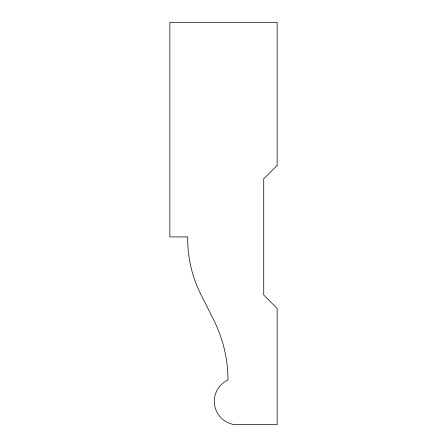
<?xml version="1.0" encoding="UTF-8"?>
<svg xmlns="http://www.w3.org/2000/svg" width="447" height="447" viewBox="0 0 447 447"><rect width="100%" height="100%" fill="white"/><g stroke="black" fill="none" stroke-linecap="round" stroke-linejoin="round"><path stroke-width="0.67" d="M277.14 165.39L263.73 178.8L263.73 295.02L277.14 308.43L277.14 424.65L234.636 424.65A23.546 23.546 0 0 1 227.97 379.95A134.34 134.34 0 0 0 213.599 319.756L202.53 297.607A123.4 123.4 0 0 1 187.74 236.91L169.86 236.91L169.86 22.35L277.14 22.35L277.14 165.39"/></g></svg>
